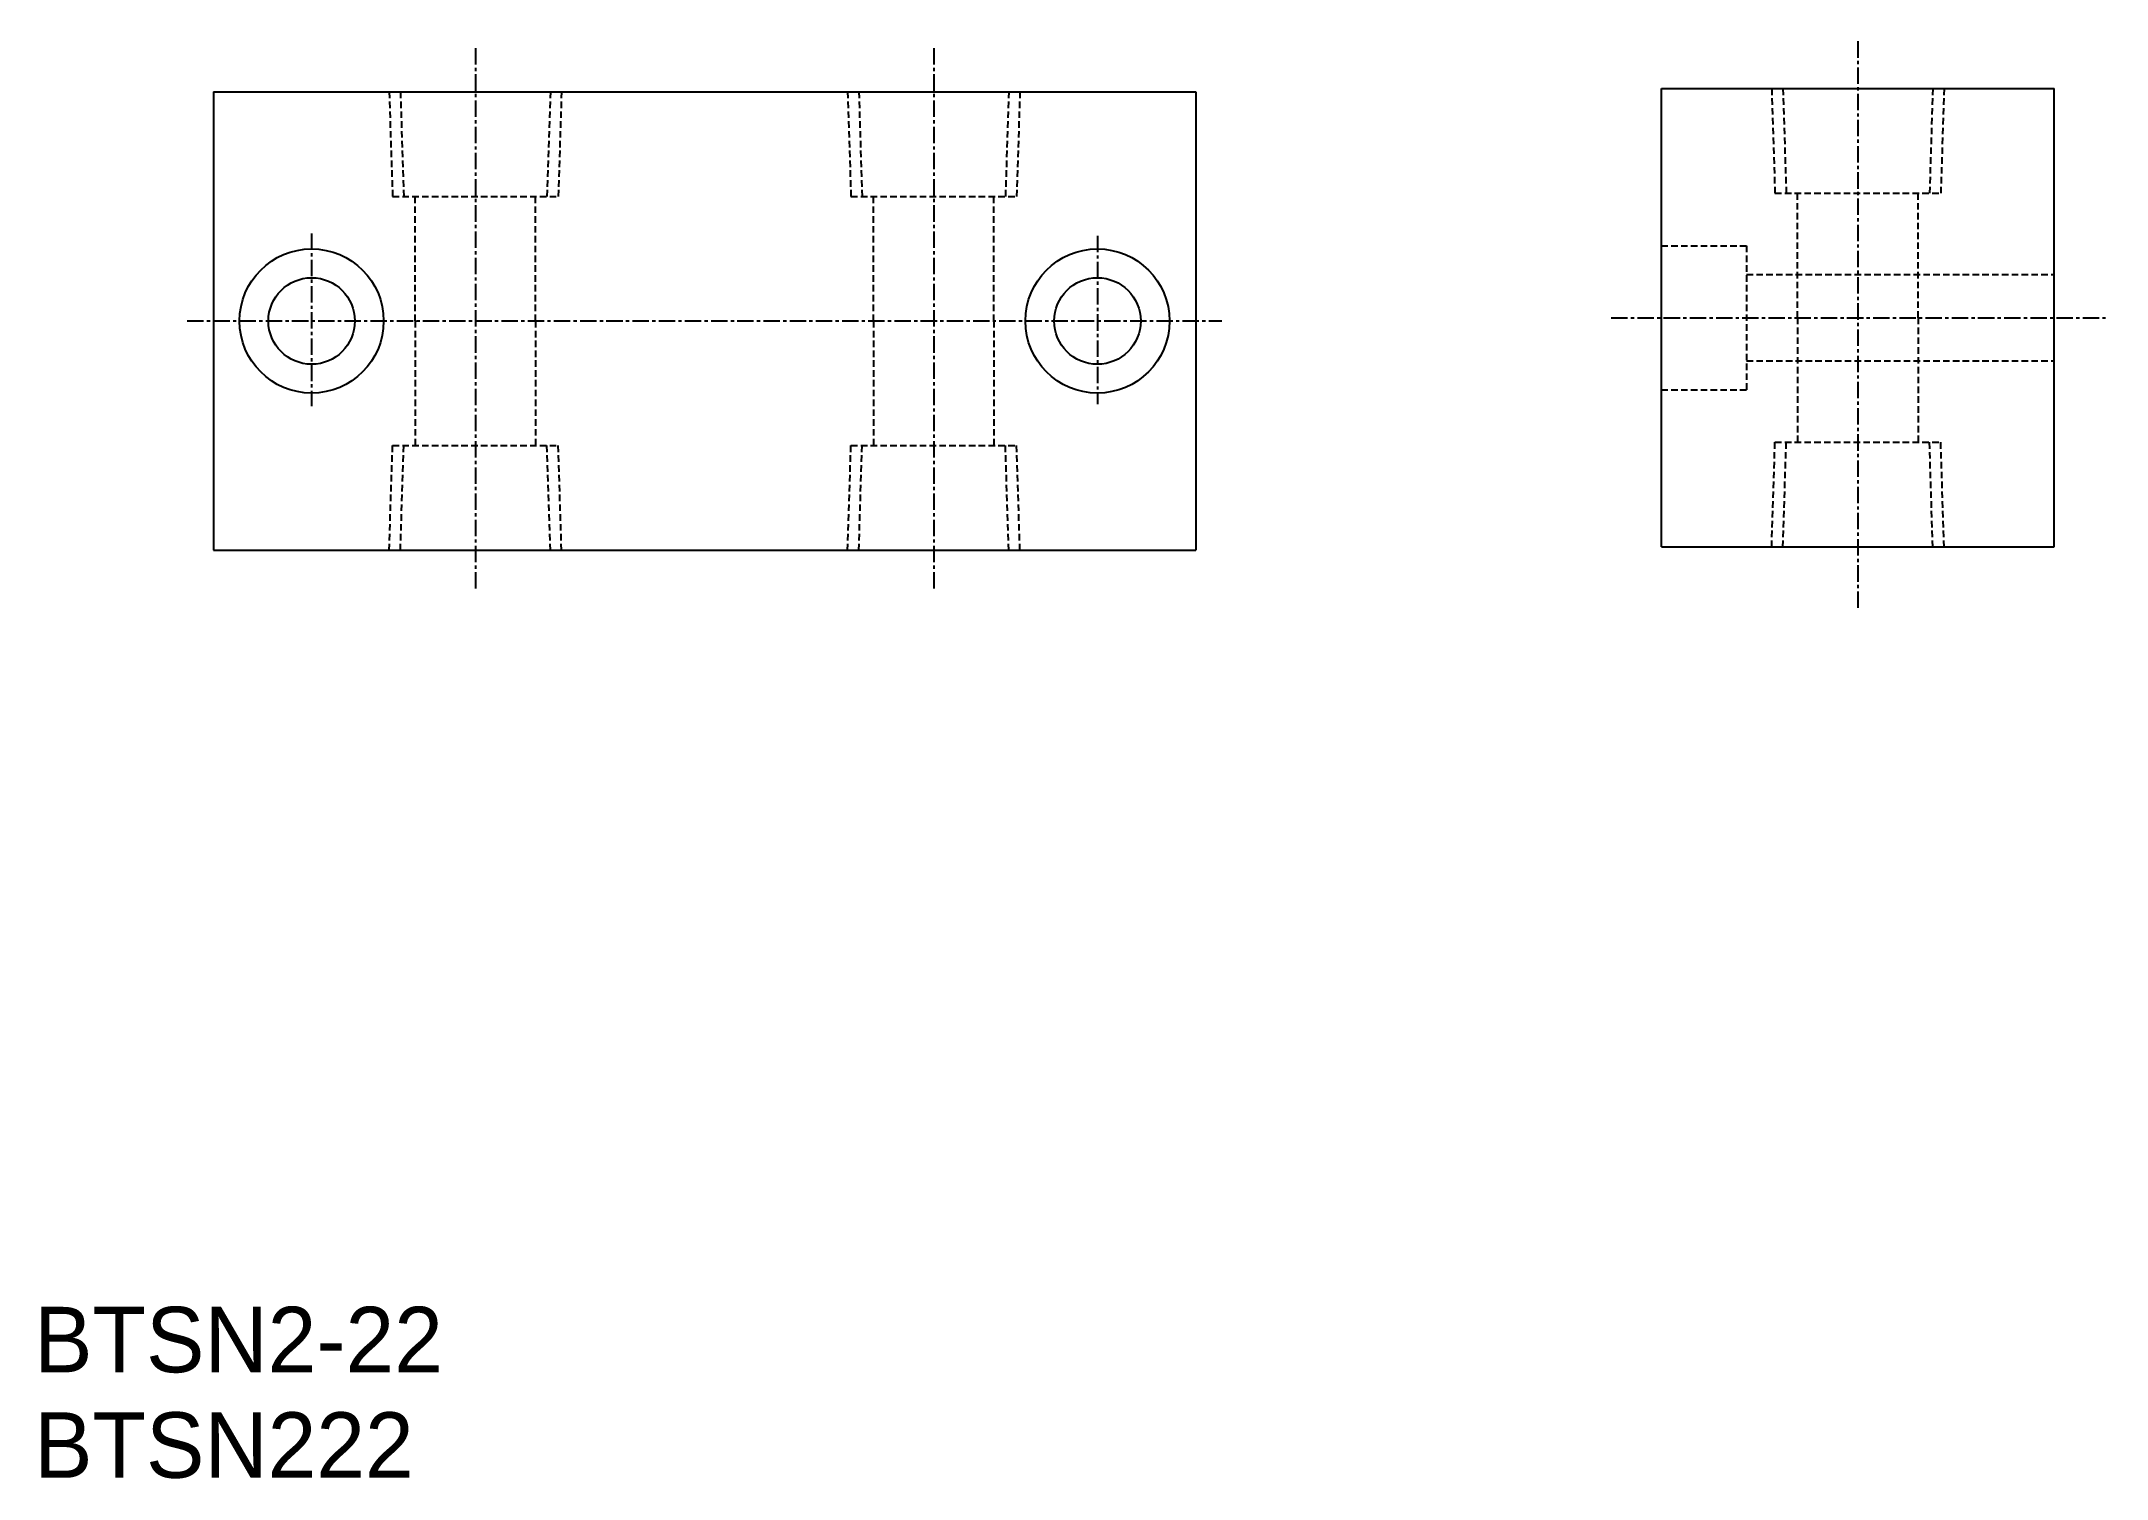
# Model space of a CAD drawing. Extents: x 1515 to 1673, y 3918 to 4027.
import ezdxf

# ---------------------------------------------------------------- set-up
doc = ezdxf.new("R2010")
doc.units = 0
doc.linetypes.add('CENTER', pattern=[2, 1.25, -0.25, 0.25, -0.25])
doc.linetypes.add('DASHED', pattern=[0.75, 0.5, -0.25])
doc.layers.get('0').update_dxf_attribs({"linetype": 'CONTINUOUS'})
doc.layers.add('CENTER', color=1, linetype='CENTER')

msp = doc.modelspace()

# ---------------------------------------------------------------- linework, layer by layer
at = {"color": 7, "linetype": 'CONTINUOUS'}
for p, q in [((1528.06, 4023.57), (1603.06, 4023.57)), ((1528.06, 4023.57), (1528.06, 3988.57)), ((1603.06, 4023.57), (1603.06, 3988.57)), ((1638.62, 4023.82), (1668.62, 4023.82)), ((1638.62, 3988.82), (1638.62, 4023.82)), ((1668.62, 3988.82), (1668.62, 4023.82)), ((1528.06, 3988.57), (1603.06, 3988.57)), ((1638.62, 3988.82), (1668.62, 3988.82)), ((1638.62, 3988.82), (1668.62, 3988.82))]:
    msp.add_line(p, q, dxfattribs=at)
at = {"color": 3, "linetype": 'DASHED'}
for p, q in [((1541.48, 4023.57), (1541.74, 4015.57)), ((1542.34, 4023.57), (1542.59, 4015.57)), ((1553.79, 4023.57), (1553.53, 4015.57)), ((1554.64, 4023.57), (1554.39, 4015.57)), ((1576.48, 4023.57), (1576.74, 4015.57)), ((1577.34, 4023.57), (1577.59, 4015.57)), ((1588.79, 4023.57), (1588.53, 4015.57)), ((1589.64, 4023.57), (1589.39, 4015.57)), ((1647.04, 4023.82), (1647.29, 4015.82)), ((1647.9, 4023.82), (1648.15, 4015.82)), ((1659.34, 4023.82), (1659.09, 4015.82)), ((1660.2, 4023.82), (1659.95, 4015.82)), ((1541.74, 4015.57), (1554.39, 4015.57)), ((1543.46, 4006.07), (1543.46, 4015.57)), ((1552.66, 4006.07), (1552.66, 4015.57)), ((1576.74, 4015.57), (1589.39, 4015.57)), ((1578.46, 4006.07), (1578.46, 4015.57)), ((1587.66, 4006.07), (1587.66, 4015.57)), ((1647.29, 4015.82), (1659.95, 4015.82)), ((1649.02, 4006.32), (1649.02, 4015.82)), ((1658.22, 4006.32), (1658.22, 4015.82)), ((1638.62, 4011.82), (1645.12, 4011.82)), ((1645.12, 4011.82), (1645.12, 4000.82)), ((1645.12, 4009.62), (1668.62, 4009.62)), ((1543.46, 4006.07), (1543.46, 3996.57)), ((1552.66, 4006.07), (1552.66, 3996.57)), ((1578.46, 4006.07), (1578.46, 3996.57)), ((1587.66, 4006.07), (1587.66, 3996.57)), ((1649.02, 4006.32), (1649.02, 3996.82)), ((1658.22, 4006.32), (1658.22, 3996.82)), ((1645.12, 4003.02), (1668.62, 4003.02)), ((1638.62, 4000.82), (1645.12, 4000.82)), ((1541.48, 3988.57), (1541.74, 3996.57)), ((1541.74, 3996.57), (1554.39, 3996.57)), ((1542.34, 3988.57), (1542.59, 3996.57)), ((1553.79, 3988.57), (1553.53, 3996.57)), ((1554.64, 3988.57), (1554.39, 3996.57)), ((1576.48, 3988.57), (1576.74, 3996.57)), ((1576.74, 3996.57), (1589.39, 3996.57)), ((1577.34, 3988.57), (1577.59, 3996.57)), ((1588.79, 3988.57), (1588.53, 3996.57)), ((1589.64, 3988.57), (1589.39, 3996.57)), ((1647.04, 3988.82), (1647.29, 3996.82)), ((1647.29, 3996.82), (1659.95, 3996.82)), ((1647.9, 3988.82), (1648.15, 3996.82)), ((1659.34, 3988.82), (1659.09, 3996.82)), ((1660.2, 3988.82), (1659.95, 3996.82))]:
    msp.add_line(p, q, dxfattribs=at)
for p, q in [((1546.81, 4023.57), (1546.81, 4023.57)), ((1565.56, 4023.57), (1565.56, 4023.57))]:
    msp.add_line(p, q)
at = {"color": 7, "linetype": 'CONTINUOUS'}
for centre, radius in [((1535.56, 4006.07), 5.5), ((1595.56, 4006.07), 5.5), ((1535.56, 4006.07), 3.3), ((1595.56, 4006.07), 3.3)]:
    msp.add_circle(centre, radius, dxfattribs=at)
at = {"layer": 'CENTER', "color": 1, "linetype": 'CENTER'}
for p, q in [((1548.06, 4026.9), (1548.06, 3985.57)), ((1583.06, 4026.9), (1583.06, 3985.57)), ((1653.62, 4027.42), (1653.62, 3983.95)), ((1535.56, 4012.74), (1535.56, 3999.56)), ((1595.56, 4012.58), (1595.56, 3999.72)), ((1526.06, 4006.07), (1605.06, 4006.07)), ((1634.79, 4006.32), (1672.62, 4006.32))]:
    msp.add_line(p, q, dxfattribs=at)

# ---------------------------------------------------------------- texts
at = {"color": 7, "linetype": 'CONTINUOUS'}
for s, p in [('BTSN2-22', (1514.37, 3925.82)), ('BTSN222', (1514.37, 3917.77))]:
    msp.add_text(s, height=5, dxfattribs=at).set_placement(p)

doc.saveas('drawing.dxf')
